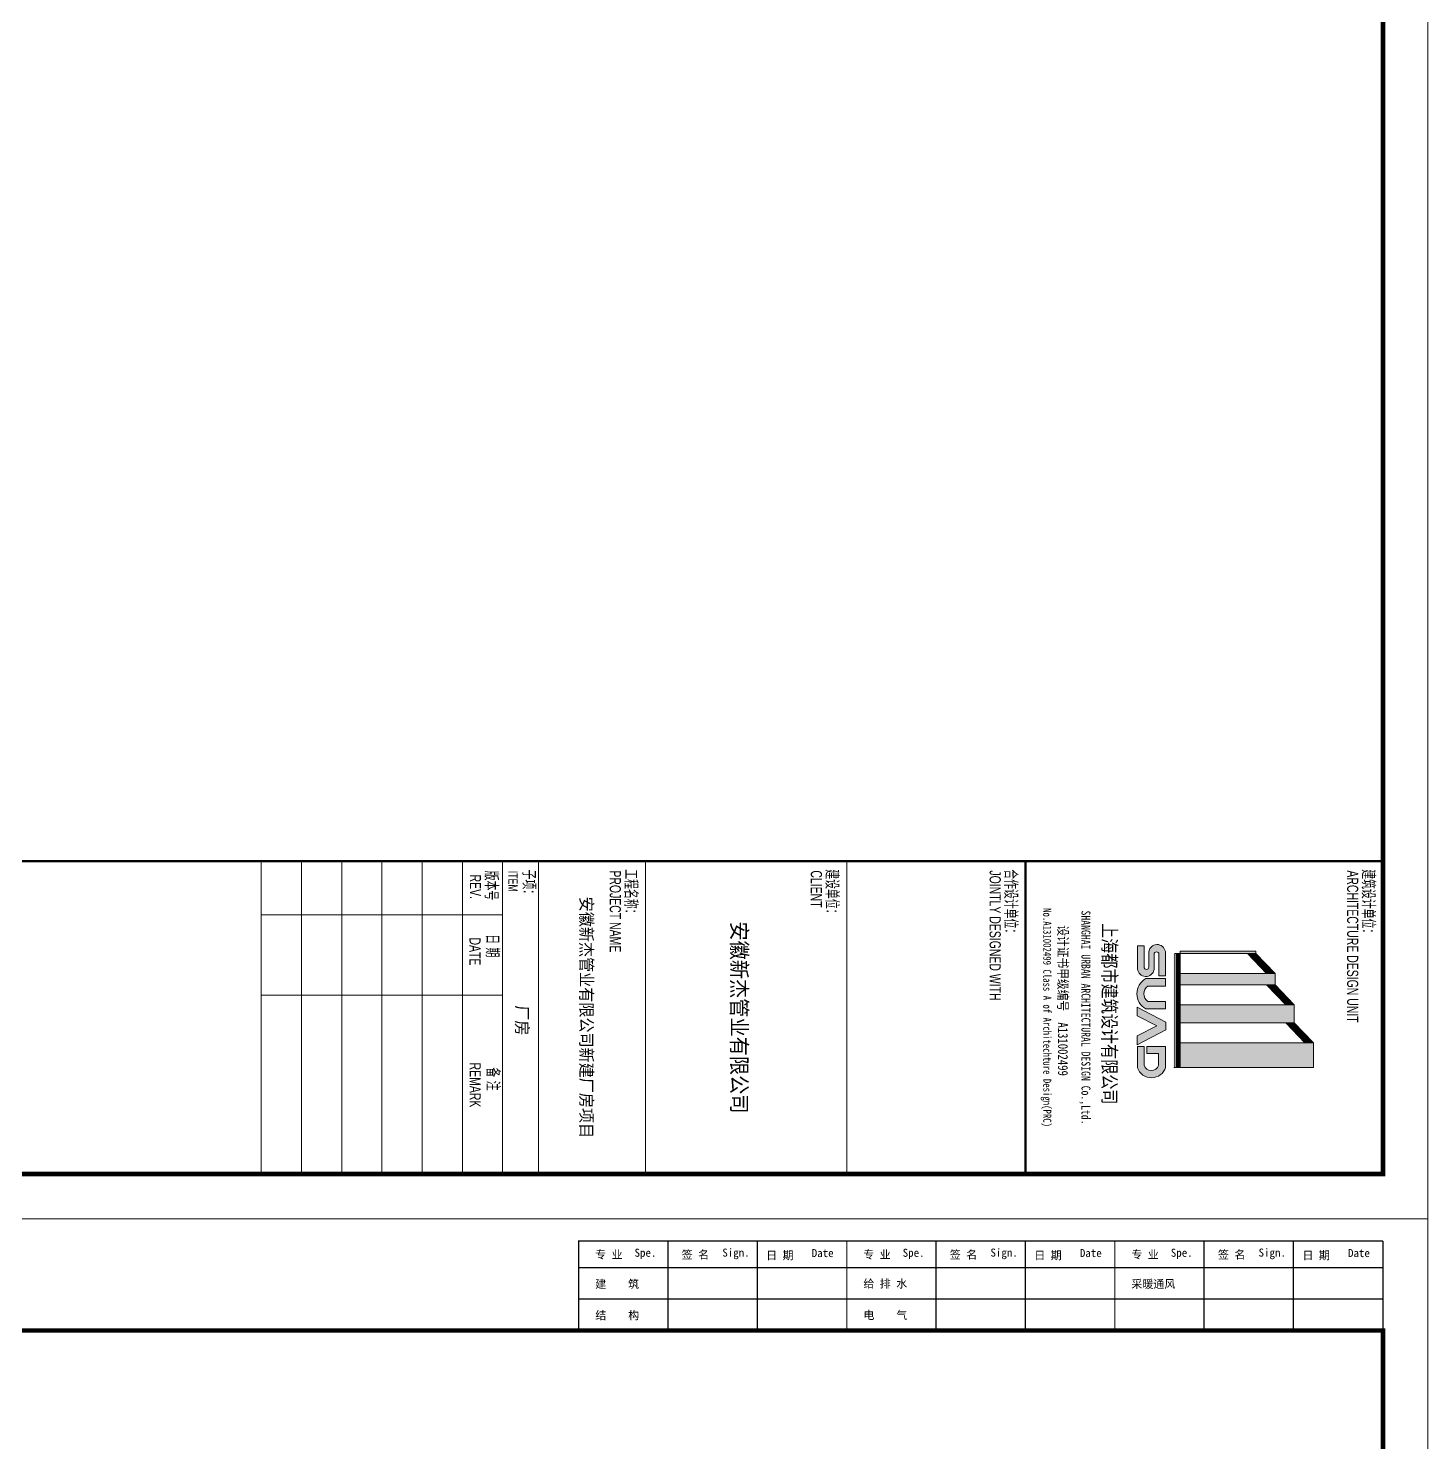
# Model space of a CAD drawing. Extents: x -275060 to -14507, y -783073 to -270523.
# Drawn here: x -113679 to -66707, y -456391 to -408922 of the extents above; entities that cross this region are included whole.
import ezdxf
from ezdxf.enums import TextEntityAlignment as Align

# ---------------------------------------------------------------- set-up
doc = ezdxf.new("R2010")
doc.units = 0
doc.header["$LTSCALE"] = 1000
doc.header["$MEASUREMENT"] = 0
doc.layers.add('00-tk', color=151, linetype='Continuous')
doc.layers.add('TK', color=252, linetype='Continuous', lineweight=13)
doc.styles.add('DS6HT', font='simhei.ttf', dxfattribs={"width": 0.8})
doc.styles.add('T&D', font='haiwenrs.shx', dxfattribs={"width": 0.7, "bigfont": 'hztxt.shx'})
doc.styles.add('TITLE', font='simhei.ttf', dxfattribs={"width": 0.8})

# ---------------------------------------------------------------- blocks, each defined once
blk = doc.blocks.new('会签')
at = {"layer": '00-tk'}
for p, q in [((-1400, 24000), (-1400, 6000.000000000058)), ((-700, 24000), (-700, 6000.000000000058)), ((3.637978807091713e-12, 22000.00000000006), (-2000, 22000.00000000006)), ((3.637978807091713e-12, 20000.00000000006), (-2000, 20000.00000000006)), ((3.637978807091713e-12, 16000.00000000006), (-2000, 16000.00000000006)), ((3.637978807091713e-12, 14000.00000000006), (-2000, 14000.00000000006)), ((3.637978807091713e-12, 10000.00000000006), (-2000, 10000.00000000006)), ((3.637978807091713e-12, 8000.000000000058), (-2000, 8000.000000000058))]:
    blk.add_line(p, q, dxfattribs=at)
at = {"layer": '00-tk', "const_width": 24.73392857142853}
for points in [[(3.637978807091713e-12, 6000.000000000058), (-2000, 6000.000000000058), (-2000, 24000)], [(3.637978807091713e-12, 24000), (-2000, 24000)], [(3.637978807091713e-12, 18000.00000000006), (-2000, 18000.00000000006)], [(3.637978807091713e-12, 12000.00000000006), (-2000, 12000.00000000006)]]:
    blk.add_lwpolyline(points, dxfattribs=at)
at = {"layer": '00-tk', "style": 'DS6HT'}
for s, p in [('Date', (-1641.539800848317, 23216.4195754776)), ('日 期', (-1589.45198279139, 22196.41681300546)), ('Sign.', (-1651.397542771389, 21215.32151746587)), ('签 名', (-1602.566964095779, 20305.87028907228)), ('Spe.', (-1648.111142787122, 19251.4664069491)), ('采暖通风', (-947.9235549706209, 18369.68245360098)), ('专 业', (-1608.088524318155, 18368.72849137243)), ('Date', (-1641.539800848317, 17216.41957547766)), ('日 期', (-1589.45198279139, 16196.41681300552)), ('Sign.', (-1651.397542771389, 15215.32151746593)), ('签 名', (-1602.566964095779, 14305.87028907234)), ('Spe.', (-1648.111142787122, 13251.46640694916)), ('给 排 水', (-955.7517189089849, 12371.85516931809)), ('电    气', (-251.1525608036573, 12372.2977990958)), ('专 业', (-1608.088524318155, 12368.72849137249)), ('Date', (-1641.539800848317, 11216.41957547766)), ('日 期', (-1589.45198279139, 10196.41681300552)), ('Sign.', (-1651.397542771389, 9215.321517465927)), ('签 名', (-1602.566964095779, 8305.870289072336)), ('Spe.', (-1648.111142787122, 7251.466406949155)), ('建    筑', (-948.3011847824964, 6371.736228958995)), ('结    构', (-248.0338342879804, 6374.010800041549)), ('专 业', (-1608.088524318155, 6368.728491372487))]:
    blk.add_text(s, height=180, rotation=90, dxfattribs=at).set_placement(p)
blk = doc.blocks.new('TK-A0')
at = {"layer": 'TK'}
h = blk.add_hatch(color=256, dxfattribs=at)
edge = h.paths.add_edge_path()
edge.add_arc((1154.146755657937, 779.1924743879104), 3.32045557777653, 288.7014113640251, 432.3606518510305)
edge.add_line((1155.152934808804, 782.356811405414), (1150.437148290964, 782.356811405414))
edge.add_line((1150.437148290964, 782.356811405414), (1150.437148290964, 778.1699634066533))
edge.add_line((1150.437148290964, 778.1699634066533), (1152.074026242055, 778.1699634066533))
edge.add_line((1152.074026242055, 778.1699634066533), (1152.074026242055, 780.7794412946987))
edge.add_line((1152.074026242055, 780.7794412946987), (1154.743725869286, 780.7794412946987))
edge.add_arc((1154.144571136729, 779.1864479558968), 1.701944232639127, -72.16722840810769, 69.38777632303339, ccw=False)
edge.add_line((1154.665774277209, 777.5662746758533), (1150.456620366604, 777.5662746758533))
edge.add_line((1150.456620366604, 777.5662746758533), (1150.456620366604, 776.0473309625459))
edge.add_line((1150.456620366604, 776.0473309625459), (1155.211414325245, 776.0473309625459))
edge = h.paths.add_edge_path()
edge.add_arc((1138.673736182081, 779.8623456887203), 3.924004440335319, 210.1327751881304, 329.8672248118695)
edge.add_line((1142.067467917589, 777.8924736737955), (1142.067467917589, 782.3508309002925))
edge.add_line((1142.067467917589, 782.3508309002925), (1140.389430682019, 782.3508309002925))
edge.add_line((1140.389430682019, 782.3508309002925), (1140.389430682019, 778.3717602917046))
edge.add_arc((1138.673736182081, 779.5977993973252), 2.10873884244299, 215.5496840955361, 324.4503159044639, ccw=False)
edge.add_line((1136.958041682144, 778.3717602917046), (1136.958041682144, 782.3508309002925))
edge.add_line((1136.958041682144, 782.3508309002925), (1135.280004446575, 782.3508309002925))
edge.add_line((1135.280004446575, 782.3508309002925), (1135.280004446575, 777.8924736737955))
edge = h.paths.add_edge_path()
edge.add_arc((1129.528960183166, 780.455636774173), 1.863793725080171, 99.47712958257928, 264.9305597506611)
edge.add_line((1129.364269726942, 778.5991335818038), (1132.691885010566, 778.5991335818038))
edge.add_arc((1132.691789201844, 778.0591148868477), 0.5400187034551565, -89.98983473079062, 89.9898347307905, ccw=False)
edge.add_line((1132.691885010566, 777.5190961918917), (1127.97065559401, 777.5190961918917))
edge.add_line((1127.97065559401, 777.5190961918917), (1127.97065559401, 776.0695795825526))
edge.add_line((1127.97065559401, 776.0695795825526), (1133.118498568072, 776.0695795825526))
edge.add_arc((1132.953808111826, 777.92608277492), 1.863793725080171, 275.0694402493389, 440.5228704174207)
edge.add_line((1133.260689022903, 779.7644383324945), (1129.833793578938, 779.7644383324945))
edge.add_arc((1129.833889387661, 780.3044570274506), 0.5400187034551565, 90.01016526920938, 269.9898347307905, ccw=False)
edge.add_line((1129.833793578938, 780.8444757224066), (1134.62586506483, 780.8444757224066))
edge.add_line((1134.62586506483, 780.8444757224066), (1134.62586506483, 782.2939923317446))
edge.add_line((1134.62586506483, 782.2939923317446), (1129.222079272073, 782.2939923317446))
h.paths.add_polyline_path([(1145.020788980241, 782.4197730984405), (1146.727707333419, 782.4197730984405), (1150.080554039034, 775.9977945051814), (1148.119570456257, 775.9977945051814), (1145.87424815683, 780.3862111980195), (1143.628925857402, 775.9977945051814), (1141.667942274626, 775.9977945051814)])
for p, q in [((1189, 841), (5.14963979041462e-14, 840.9999999999999)), ((5.14963979041462e-14, 840.9999999999999), (0, 0)), ((1189, 1.13686837721616e-13), (1189, 841)), ((1179, 831), (25.00000000000005, 830.9999999999999)), ((25.00000000000005, 830.9999999999999), (25, 10)), ((1109, 831), (1109, 10.00000000000011)), ((1179, 10.00000000000011), (1179, 831)), ((1109, 751.0000000000001), (1179, 751.0000000000001)), ((1109, 711.0000000000001), (1179, 711.0000000000001)), ((1109, 666.0000000000001), (1179, 666.0000000000001)), ((1109, 642.0000000000001), (1179, 642.0000000000001)), ((1109, 634.0000000000001), (1179, 634.0000000000001)), ((1109, 634.0000000000001), (1179, 634.0000000000001)), ((1109, 634.0000000000001), (1179, 634.0000000000001)), ((1109, 634.0000000000001), (1179, 634.0000000000001)), ((1109, 634.0000000000001), (1179, 634.0000000000001)), ((1121, 634.0000000000001), (1121, 580.0000000000001)), ((1139, 634.0000000000001), (1139, 580.0000000000001)), ((1109, 625.0000000000001), (1179, 625.0000000000001)), ((1109, 616.0000000000001), (1179, 616.0000000000001)), ((1109, 607.0000000000001), (1179, 607.0000000000001)), ((1109, 598.0000000000001), (1179, 598.0000000000001)), ((1109, 589.0000000000001), (1179, 589.0000000000001)), ((1109, 580.0000000000001), (1179, 580.0000000000001))]:
    blk.add_line(p, q, dxfattribs=at)
at = {"layer": 'TK', "color": 7}
for p, q in [((1145.157408515681, 811.1514531561669), (1149.654513675589, 815.437440792665)), ((1145.157408515681, 810.8751697189251), (1149.654513675589, 815.1611573554233)), ((1145.157408515681, 810.598886281681), (1149.654513675589, 814.8848739181791)), ((1145.157408515681, 810.3226028444392), (1149.661503087655, 814.6152517736198)), ((1145.157408515681, 810.046319407195), (1149.654513675589, 814.3323070436932)), ((1145.157408515681, 809.7700359699533), (1149.654513675589, 814.0560236064514)), ((1145.157408515681, 809.4937525327091), (1149.661503087655, 813.7864014618897)), ((1145.157408515681, 809.2174690954649), (1149.661503087655, 813.5101180246479)), ((1155.158445864823, 815.437440792665), (1149.654513675589, 815.437440792665)), ((1149.654513675589, 815.437440792665), (1149.654513675589, 785.5764909301286)), ((1155.158445864823, 785.5474954772282), (1155.158445864823, 815.4387035636656)), ((1136.663148659468, 806.86663922316), (1141.159022302032, 811.1514531561669)), ((1136.663148659468, 806.5903557859181), (1141.159022302032, 810.8751697189251)), ((1136.663148659468, 806.3140723486763), (1141.159022302032, 810.598886281681)), ((1136.663148659468, 806.0377889114322), (1141.159022302032, 810.3226028444392)), ((1141.159022302032, 811.1514531561669), (1141.159022302032, 785.5764909301286)), ((1141.159022302032, 811.1514531561669), (1145.157408515681, 811.1514531561669)), ((1145.157408515681, 785.5474954772282), (1145.157408515681, 811.1514531561645)), ((1136.663148659468, 805.7615054741881), (1141.159022302032, 810.046319407195)), ((1136.663148659468, 805.4852220369439), (1141.159022302032, 809.7700359699533)), ((1136.663148659468, 805.2089385997022), (1141.167243231423, 809.501587528885)), ((1136.663148659468, 804.9326551624604), (1141.167243231423, 809.225304091641)), ((1129.656702158283, 802.573990293977), (1134.160796730276, 806.8666392231576)), ((1129.656702158283, 802.2977068567329), (1134.160796730276, 806.5903557859158)), ((1129.656702158283, 802.0214234194888), (1134.160796730276, 806.314072348674)), ((1129.656702158283, 801.745139982247), (1134.160796730276, 806.0377889114299)), ((1129.656702158283, 801.4688565450051), (1134.160796730276, 805.7615054741857)), ((1129.656702158283, 801.1925731077633), (1134.160796730276, 805.4852220369439)), ((1129.664447788671, 800.9236716806918), (1134.168542360645, 805.2163206098724)), ((1129.664447788671, 800.64738824345), (1134.168542360645, 804.9400371726306)), ((1136.663148659468, 806.86663922316), (1134.160796730276, 806.8666392231576)), ((1134.160796730276, 806.86663922316), (1134.160796730276, 785.5764909301286)), ((1136.663148659468, 785.5764909301286), (1136.663148659468, 806.86663922316)), ((1129.656702158283, 802.573990293977), (1129.156702158283, 802.573990293977)), ((1129.156702158283, 802.573990293977), (1129.156702158283, 785.5764909301286)), ((1129.656702158283, 802.573990293977), (1129.656702158283, 785.5764909301286)), ((1129.156702158283, 785.5764909301286), (1129.752519463208, 785.5764909301286)), ((1129.656702158283, 785.5764909301286), (1129.656702158283, 784.3764909301285)), ((1129.656702158283, 785.3764909301285), (1155.158445864823, 785.3764909301285)), ((1129.656702158283, 785.3764909301285), (1155.158445864823, 785.3764909301285)), ((1129.656702158283, 785.1764909301286), (1155.158445864823, 785.1764909301286)), ((1129.656702158283, 784.9764909301285), (1155.158445864823, 784.9764909301285)), ((1129.752519463208, 785.5764909301286), (1155.158445864823, 785.5764909301286)), ((1134.080796730276, 785.5764909301286), (1136.693148659468, 785.5764909301286)), ((1141.17902230205, 785.5764909301286), (1145.177408515681, 785.5764909301286)), ((1149.624513675589, 785.5764909301286), (1155.158445864823, 785.5764909301286)), ((1155.158445864823, 784.1764909301286), (1155.158445864823, 785.4764909301285)), ((1129.656702158283, 784.7764909301285), (1155.158445864823, 784.7764909301285)), ((1129.656702158283, 784.3764909301285), (1155.158445864823, 784.3764909301285))]:
    blk.add_line(p, q, dxfattribs=at)
at = {"layer": 'TK', "const_width": 1}
blk.add_lwpolyline([(25.00000000000005, 830.9999999999999), (1179, 831), (1179, 10.00000000000011), (25, 10)], close=True, dxfattribs=at)
at = {"layer": 'TK', "const_width": 0.5}
for points in [[(1109, 10.00000000000011), (1109, 831)], [(1109, 751.0000000000001), (1179, 751.0000000000001)]]:
    blk.add_lwpolyline(points, dxfattribs=at)
at = {"layer": 'TK', "color": 7}
for points in [[(1129.222079272073, 782.2939923317446), (1134.62586506483, 782.2939923317446), (1134.62586506483, 780.8444757224066), (1129.833793578938, 780.8444757224066)], [(1135.280004446575, 782.3508309002925), (1136.958041682144, 782.3508309002925), (1136.958041682144, 778.3717602917046)], [(1135.280004446575, 782.3508309002925), (1135.280004446575, 777.8924736737955)], [(1142.067467917589, 782.3508309002925), (1140.389430682019, 782.3508309002925), (1140.389430682019, 778.3717602917046)], [(1145.020788980241, 782.4197730984405), (1141.667942274626, 775.9977945051814), (1143.628925857402, 775.9977945051814), (1145.87424815683, 780.3862111980195)], [(1142.067467917589, 782.3508309002925), (1142.067467917589, 777.8924736737955)], [(1145.020788980241, 782.4197730984405), (1146.727707333419, 782.4197730984405), (1150.080554039034, 775.9977945051814), (1148.119570456257, 775.9977945051814), (1145.87424815683, 780.3862111980195)], [(1150.437148290964, 778.1699634066533), (1150.437148290964, 782.356811405414), (1155.152934808804, 782.356811405414)], [(1132.691885010566, 778.5991335818038), (1129.364269726942, 778.5991335818038)], [(1129.833793578938, 779.7644383324945), (1133.260689022903, 779.7644383324945)], [(1150.437148290964, 778.1699634066533), (1152.074026242055, 778.1699634066533), (1152.074026242055, 780.7794412946987), (1154.743725869286, 780.7794412946987)], [(1132.691885010566, 777.5190961918917), (1127.97065559401, 777.5190961918917), (1127.97065559401, 776.0695795825526), (1133.118498568072, 776.0695795825526)], [(1150.456620366604, 777.5662746758533), (1154.665774277209, 777.5662746758533)], [(1150.456620366604, 777.5662746758533), (1150.456620366604, 776.0473309625459), (1155.211414325245, 776.0473309625459)]]:
    blk.add_lwpolyline(points, dxfattribs=at)
for centre, radius, start, end in [((1129.528960183166, 780.455636774173), 1.863793725080171, 99.47712958257927, 264.9305597506611), ((1154.146755657937, 779.1924743879104), 3.32045557777653, 288.7014113640251, 72.36065185103055), ((1129.833889387661, 780.3044570274506), 0.5400187034551565, 90.01016526920947, 269.9898347307905), ((1132.691789201844, 778.0591148868477), 0.5400187034551565, 270.0101652692095, 89.98983473079049), ((1132.953808111826, 777.92608277492), 1.863793725080171, 275.0694402493389, 80.52287041742068), ((1154.144571136729, 779.1864479558968), 1.701944232639127, 287.8327715918923, 69.38777632303336), ((1138.673736182081, 779.8623456887203), 3.924004440335319, 210.1327751881304, 329.8672248118695), ((1138.673736182081, 779.5977993973252), 2.10873884244299, 215.5496840955361, 324.4503159044639)]:
    blk.add_arc(centre, radius, start, end, dxfattribs=at)
for points in [[(1145.157408515681, 811.1514531561669), (1145.158957641777, 810.876646120961), (1149.661503087655, 815.4441020853498), (1149.661503087655, 815.1678186481056)], [(1145.157408515681, 810.5988862816832), (1145.158957641777, 810.3240792464774), (1149.661503087655, 814.8915352108662), (1149.661503087655, 814.615251773622)], [(1145.157408515681, 810.046319407195), (1145.158957641777, 809.7715123719892), (1149.661503087655, 814.3389683363803), (1149.661503087655, 814.0626848991361)], [(1145.163605019972, 809.4996581408504), (1145.165154146068, 809.2248511056422), (1149.667699591964, 813.792307070031), (1149.667699591964, 813.5160236327891)], [(1149.654513675589, 785.5764909301286), (1155.158445864823, 785.5764909301286), (1149.654513675589, 815.437440792665), (1155.158445864823, 815.437440792665)], [(1136.663148659468, 806.86663922316), (1136.664697785527, 806.5918321879517), (1141.167243231423, 811.1592881523428), (1141.167243231423, 810.8830047150987)], [(1136.663148659468, 806.3140723486763), (1136.664697785527, 806.0392653134704), (1141.167243231423, 810.6067212778593), (1141.167243231423, 810.3304378406174)], [(1141.159022302032, 785.5764909301286), (1145.157408515681, 785.5764909301286), (1141.159022302032, 811.1514531561669), (1145.157408515681, 811.1514531561645)], [(1136.663148659468, 805.7615054741881), (1136.664697785527, 805.4866984389845), (1141.167243231423, 810.054154403371), (1141.167243231423, 809.7778709661292)], [(1136.669345163759, 805.2148442078411), (1136.670894289818, 804.9400371726352), (1141.173439735752, 809.5074931370241), (1141.173439735752, 809.2312096997822)], [(1129.656702158283, 802.573990293977), (1129.658251284361, 802.2991832587711), (1134.160796730276, 806.8666392231576), (1134.160796730276, 806.5903557859158)], [(1129.659800410457, 802.0243762235606), (1129.661349536516, 801.7495691883547), (1134.163894982412, 806.3170251527434), (1134.163894982412, 806.0407417155017)], [(1129.662898662612, 801.4747621531442), (1129.664447788671, 801.1999551179383), (1134.166993234586, 805.767411082327), (1134.166993234586, 805.4911276450853)], [(1129.67064429298, 800.9295772888331), (1129.672193419058, 800.654770253625), (1134.174738864936, 805.2222262180161), (1134.174738864973, 804.9459427807719)], [(1134.160796730276, 785.5764909301286), (1136.663148659468, 785.5764909301286), (1134.160796730276, 806.8666392231576), (1136.663148659468, 806.86663922316)], [(1129.156702158283, 785.5764909301286), (1129.752519463208, 785.5764909301286), (1129.156702158283, 802.573990293977), (1129.656702158283, 802.573990293977)], [(1129.656702158283, 785.3764909301285), (1129.656702158283, 785.5764909301286), (1155.158445864823, 785.3764909301285), (1155.158445864823, 785.5764909301286)], [(1129.656702158283, 784.9764909301285), (1129.656702158283, 785.1764909301286), (1155.158445864823, 784.9764909301285), (1155.158445864823, 785.1764909301286)], [(1129.656702158283, 784.5764909301286), (1129.656702158283, 784.7764909301285), (1155.158445864823, 784.5764909301286), (1155.158445864823, 784.7764909301285)], [(1129.656702158283, 784.1764909301286), (1129.656702158283, 784.3764909301285), (1155.158445864823, 784.1764909301286), (1155.158445864823, 784.3764909301285)]]:
    blk.add_solid(points, dxfattribs=at)
at = {"layer": 'TK', "xscale": 0.01, "yscale": 0.01, "zscale": 0.01}
blk.add_blockref('会签', (25.00000000000005, 591), dxfattribs=at)
at = {"layer": 'TK', "style": 'T&D', "width": 0.7}
for s, height, p in [('建筑设计单位：', 3, (1110.820864595012, 826.1841292128393)), ('ARCHITECTURE DESIGN UNIT', 2.5, (1111.0685751571, 822.9591104215832)), ('合作设计单位：', 3, (1110.820864595012, 746.1841292128398)), ('JOINTLY DESIGNED WITH', 2.5, (1111.0685751571, 742.9591104215838)), ('建设单位：', 3, (1110.820864595012, 706.1841292128396)), ('CLIENT', 2.5, (1111.0685751571, 702.9591104215834)), ('工程名称：', 3, (1110.820864595012, 661.1841292128396)), ('PROJECT NAME', 2.5, (1111.0685751571, 657.9591104215834)), ('子项：', 3, (1110.894753630983, 638.3821548605735)), ('ITEM', 2.1, (1111.143606203441, 635.2344526685007)), ('版本号', 3, (1111.145742382964, 629.9541269419785)), ('日 期', 3, (1125.331057525603, 630.179663387977)), ('备 注', 3, (1155.139179661216, 630.3128813016997)), ('REV.', 2.5, (1112.007335555721, 626.6639057611186)), ('DATE', 2.5, (1126.089139789864, 626.5709145095735)), ('REMARK', 2.5, (1154.080294090731, 626.607719078099))]:
    blk.add_text(s, height=height, dxfattribs=at).set_placement(p)
at = {"layer": 'TK', "color": 7, "style": 'TITLE', "width": 0.8}
for s, height, p in [('上海都市建筑设计有限公司 ', 3.1, (1144, 768.2486593937116)), ('SHANGHAI URBAN ARCHITECTURAL DESIGN Co.,Ltd.', 2, (1144, 763.5272913471371)), ('No.A131002499 Class A of Architechture Design(PRC)', 1.8, (1144, 754.9664609626861))]:
    blk.add_text(s, height=height, dxfattribs=at).set_placement(p, align=Align.CENTER)
for s, p in [('设计证书甲级编号', (1123.359026639052, 758.2898696273234)), ('A131002499', (1145.075221710198, 758.286525530102))]:
    blk.add_text(s, height=2.2, dxfattribs=at).set_placement(p)

msp = doc.modelspace()

# ---------------------------------------------------------------- block references
at = {"layer": 'TK', "xscale": 150, "yscale": 150, "zscale": 150, "rotation": 270}
for p in [(-192857.1934848411, -270522.6977369169), (-192857.1934848411, -448872.6977369169)]:
    msp.add_blockref('TK-A0', p, dxfattribs=at)

# ---------------------------------------------------------------- texts
at = {"layer": 'TK', "color": 2, "style": 'TITLE', "width": 0.9}
for s, height, p in [('安徽新杰管业有限公司新建厂房项目', 412.5, (-95149.59760264901, -442118.0728352272)), ('安徽新杰管业有限公司', 525, (-90076.44341770781, -442118.0728352272))]:
    msp.add_text(s, height=height, rotation=270, dxfattribs=at).set_placement(p, align=Align.CENTER)
msp.add_text('厂房', height=412.5, rotation=270, dxfattribs=at).set_placement((-97306.67752450239, -441711.5326981705))

doc.saveas('drawing.dxf')
